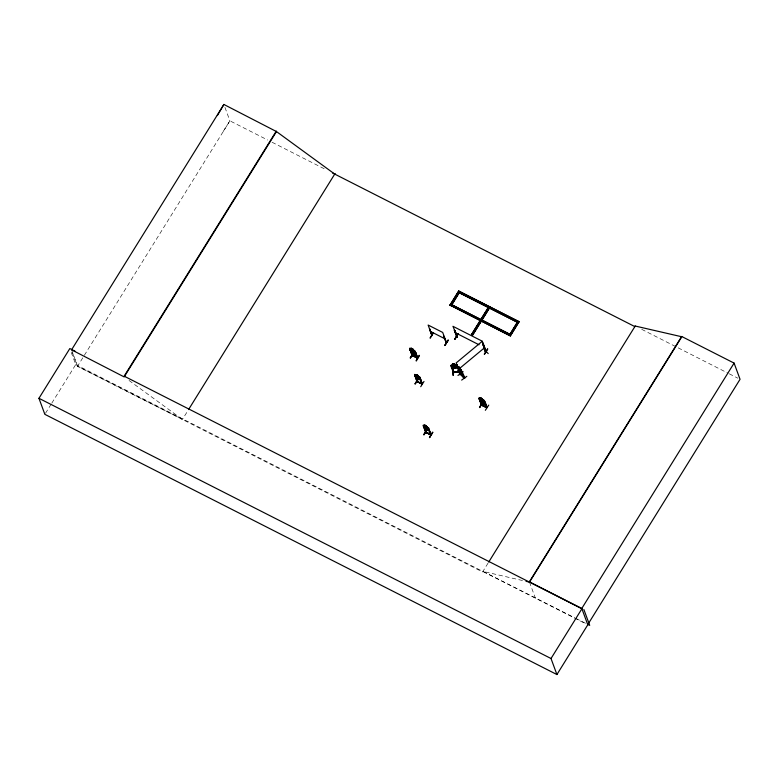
<?xml version="1.0" encoding="UTF-8"?>
<svg xmlns="http://www.w3.org/2000/svg" width="779" height="779" viewBox="0 0 779 779"><rect width="100%" height="100%" fill="white"/><g stroke="black" fill="none" stroke-linecap="round" stroke-linejoin="round"><path stroke-width="0.58" stroke-dasharray="3.9 2.92" d="M45.474 413.318L51.151 404.184M51.784 403.162L75.729 364.582L70.616 350.696M488.043 563.129L482.561 571.961L77.598 366.179L229.893 120.823L224.05 104.922M72.457 352.76L77.472 366.383L182.422 419.453L187.914 410.611M223.203 131.456L229.893 120.823L267.723 140.045M522.505 580.521L482.922 571.387L574.892 617.893M575.973 618.438L585.711 623.366M641.701 329.322L728.161 373.258M729.241 373.803L737.888 378.195M272.046 142.236L324.999 169.15M75.729 364.582L585.662 623.706M129.022 380.464L182.422 419.453M529.486 582.127L535.387 598.155M71.571 349.82L77.598 366.179"/><path stroke-width="1.17" d="M412.412 355.584L409.842 348.953L412.753 355.633L412.062 355.604L417.661 357.96L412.695 355.467M481.334 405.138L486.768 407.699L481.412 404.876M481.86 405.187L481.325 404.642M479.718 398.887L484.022 400.864C485.56 409.657 489.28 409.939 484.295 400.533L483.652 399.997M456.494 336.586L457.302 336.898L454.391 330.218L456.582 336.781M457.127 336.918L456.611 336.362M485.94 351.29C484.372 352.429 485.317 348.096 483.389 345.185L483.009 344.756L483.389 345.185M416.804 381.33L422.403 384.096L421.916 383.58M417.427 381.34L417.466 381.856L416.892 381.564L422.345 384.3L419.784 377.163L414.993 374.495L417.651 375.205M421.799 384.057L419.55 377.435L421.838 384.086M422.257 384.066L421.77 383.58M425.558 432.16L426.259 432.209L425.782 431.926M431.108 434.633L426.191 432.15M431.897 335.33L429.56 328.933L432.141 335.311M446.036 342.614L446.289 342.575M443.757 336.392L446.309 342.702M462.463 373.725L458.987 368.779L462.551 373.414M457.877 371.184L461.957 375.546L457.886 371.164M460.418 373.579L464.148 378.341L464.031 377.796M460.555 373.842C471.237 387.611 458.451 365.02 458.188 366.588L460.603 372.995L459.824 373.034M463.914 377.562L464.284 378.029M431.78 335.515L431.897 335.067M457.322 367.639L457.663 366.802M457.322 367.698L457.731 366.782M460.516 372.761L459.912 373.268M485.823 351.358L485.707 352.127L483.262 345.525L483.847 345.301L483.262 345.525M453.816 372.265L453.164 372.167M453.183 372.372L459.6 371.602M460.506 373.725L460.788 374.183M420.592 379.207L420.3 379.753L416.142 377.669L414.525 374.495M420.65 379.246L420.348 379.801L415.334 376.539M429.025 430.544C430.407 430.066 425.655 429.901 424.876 428.45L423.971 427.359M410.377 350.277L410.621 349.674L415.762 352.858M410.416 350.219L410.679 349.713M410.416 350.501L411.322 351.641L415.548 353.695L415.82 353.179M415.548 353.695L415.85 353.121M411.38 352.848L416.531 356.013L416.765 355.409M416.531 356.013L416.833 355.438L414.379 350.462M479.513 399.432L479.757 398.829L479.543 399.374M480.633 401.117L479.689 400.046L484.82 403.24L485.064 402.626M409.598 348.447L410.173 348.417L409.598 348.447L412.091 355.584M411.38 349.089L411.049 348.194L412.87 349.06L414.652 352.02L411.146 350.336L410.601 348.865L411.409 349.031L411.127 348.242M411.293 351.65L415.577 353.637M412.831 349.119L411.02 348.252M414.36 350.511L410.134 348.476M412.851 353.5L410.202 357.951L413.133 353.656M410.445 358.048L413.084 353.52L411.516 351.339L413.883 351.962L415.567 354.494L414.759 354.328L415.119 355.166L413.016 353.51C406.813 350.112 419.229 356.529 414.866 354.318M414.749 351.319L417.495 358.155L417.193 357.707M412.5 355.555L412.052 355.107M415.041 351.066L417.427 358.155M413.337 354.241L413.045 353.452M416.327 360.891L419.492 355.575M481.383 405.177L479.114 398.497L481.889 405.382L481.88 404.885M481.549 404.905L478.871 397.981L479.445 397.952M479.611 398.731L481.831 405.382M480.292 397.787L482.143 398.605L483.925 401.565L481.558 400.932L480.419 399.87L480.331 397.728L480.614 398.517M480.565 401.185L484.82 403.24M480.906 402.071L480.263 401.458L485.132 404.097M483.632 400.046L479.406 398.011M482.143 402.665L484.256 404.32L483.925 403.425M482.649 402.149L479.474 407.485L482.415 403.191M479.718 407.592L482.853 402.168M482.435 403.454L484.217 404.213M484.022 400.864L484.411 401.282L478.997 398.682M483.963 403.532L484.285 404.262M485.677 404.126L485.103 404.058M485.346 410.299L488.754 405.099M412.286 353.939L416.561 355.954M457.107 337.064L454.887 330.462M457.974 333.889L454.712 339.186L458.198 333.996M485.19 351.319L485.892 351.368M485.453 351.144L483.652 346.996M485.687 351.417L485.22 350.91M484.236 354.182L487.547 348.914M484.528 354.318L487.771 349.021M446.503 342.692L442.686 332.429L428.129 325.038L431.994 335.691L429.813 329.059M430.212 338.067L433.416 332.652L430.144 337.93M448.227 340.277L444.819 345.487L448.207 340.257M444.819 345.487L448.022 340.072M587.746 624.661L740.05 379.295L734.091 363.102L681.674 336.47L529.379 581.825L581.786 608.467L587.794 624.797L556.917 674.546L44.851 414.331L38.95 398.303L69.828 348.554L75.193 351.28M223.875 104.454L71.571 349.82L124.163 376.919L276.467 131.563L223.875 104.454L217.351 115.555M123.988 376.452L276.292 131.096M188.557 409.579L335.087 173.513M449.999 305.056L458.734 290.995L519.067 321.659L510.411 335.915L449.999 305.056L510.411 335.915M450.077 305.261L458.734 290.995M451.771 304.774L509.982 334.357L451.771 304.774L459.152 292.563L517.363 322.136L509.349 335.379L518.074 321.318M416.95 381.564L414.701 374.962L417.612 381.661M417.495 381.837L415.197 375.215M419.16 376.617L416.356 375.351L416.892 376.822L418.566 377.669L418.021 376.199M418.304 378.643L415.003 383.92L418.498 378.662M418.537 378.672L415.256 383.94M424 381.447L420.718 386.715M489.387 308.056L472.551 335.174L471.49 334.639L488.949 306.507M471.49 334.639L480.215 320.578M481.461 318.562L488.326 307.52M472.551 335.174L490.01 307.053M428.547 427.895L431.196 434.906L425.616 432.355L423.318 425.938L423.922 426.006L426.347 432.403M423.757 425.227L428.606 427.914M426.23 432.627L423.922 426.006M424.915 425.811L424.633 425.022L426.386 425.986L428.197 428.908L425.86 428.236L424.195 425.675L424.993 425.87L424.701 425.081L426.707 426.726M427.028 429.433L423.737 434.711L427.262 429.541M427.233 429.443L424.039 434.857M430.553 434.896L428.284 428.216L430.991 434.857M429.453 437.506L432.734 432.238L429.482 437.516M432.764 432.257L429.57 437.652M510.333 335.72L519.067 321.659M488.686 562.097L635.216 326.031L681.791 336.771L529.486 582.127L525.991 581.319M581.786 608.467L734.091 363.102M556.917 674.546L551.016 658.518L581.903 608.769L124.523 376.345M453.32 372.42L459.425 371.359M453.32 372.391L450.71 365.497L452.774 364.981L452.395 364.114L452.696 364.962M458.802 371.456L459.464 371.583M459.824 372.975L460.175 373.355M459.912 373.209L460.37 372.849M460.516 373.063L460.107 373.375L456.173 362.917L482.269 341.26L486.203 351.748M485.531 351.699L485.853 352.089L485.483 351.748M485.57 351.923L486.115 351.514M461.762 375.712L457.877 371.047M484.187 349.362L488.209 353.608M458.529 369.324L484.626 347.668M414.749 352.556L413.902 352.848L415.382 354.289L413.571 352.848L412.315 352.809L413.152 352.498M446.338 342.935L443.864 336.207M458.85 367.493L461.665 372.177L458.558 366.909M460.535 373.862L458.373 367.24L461.1 374.115M458.704 367.659L458.188 367.367M458.928 368.818L462.522 373.677L459.659 370.113M460.058 368.496L464.118 378.341M459.454 368.253L461.343 370.483L458.471 366.967M461.46 371.505L463.797 378.01M461.83 371.252L461.129 370.229M457.964 375.459L463.154 371.749M461.665 380.094L466.825 376.335M450.71 365.497L456.961 364.747L454.712 364.747M486.057 351.563L482.065 341.105L452.959 326.313L457.244 336.869M452.765 364.913L451.82 365.302L452.365 366.773L455.579 367.045L456.387 366.296L455.851 364.825L454.77 364.708M430.991 435.072L425.714 432.403M482.289 401.652L481.451 401.964L482.707 402.003L484.45 403.366M452.92 369.548L453.164 375.497L452.959 369.421M481.325 400.309L480.789 398.838L482.474 399.656L483.019 401.127L480.653 400.494L482.201 402.665M414.964 354.523L415.635 354.338M453.845 372.596C454.371 371.417 450.194 364.854 451.547 366.111M456.601 365.273C456.903 363.851 459.016 373.599 458.87 371.447M455.871 367.834L454.478 363.861L452.404 364.173L454.42 363.959M454.809 364.942L452.862 365.176L453.407 366.656L455.345 366.422M457.38 367.639L452.492 368.311L457.38 367.717M460.603 373.365L460.798 373.959M463.963 377.747L461.334 370.492M459.941 374.631L459.522 370.979M416.005 354.844L416.57 354.912L415.967 354.903M453.359 372.615L459.61 371.807L456.952 364.66M423.795 425.266L423.192 425.237L425.87 432.16M483.895 403.483L484.704 403.649L483.019 401.117M416.259 375.089L415.46 374.894L417.125 377.455L419.462 378.127L417.641 375.147M486.7 407.699L484.256 400.591M430.641 434.575L428.284 428.216M461.139 371.145L459.571 369.489L461.733 371.914L459.425 368.944M414.642 351.504L415.139 351.748M417.495 358.155L412.003 355.341M480.361 397.845L482.055 398.663M481.295 404.944L486.875 407.485M454.284 330.393L454.78 330.647M457.955 333.889L455.024 339.332M457.137 337.054L456.679 336.869M587.872 624.456L589.722 625.391L583.87 609.499M635.148 325.992L634.856 326.605L332.565 172.996M458.802 291.2L519.135 321.854M459.23 292.758L517.441 322.34M471.412 334.434L472.473 334.98M455.316 332.73L479.036 344.785M430.485 331.445L445.043 338.846M419.55 377.435L420.047 377.679L419.443 377.611M414.584 375.147L415.08 375.4M421.79 383.648L417.086 381.369L414.496 374.397M423.318 425.938L423.815 426.181M428.168 428.401L428.664 428.645M426.162 432.462L431.011 434.585M38.95 398.303L551.016 658.518M416.103 360.774L419.141 355.292M451.489 367.61L452.531 368.282M422.403 384.066L419.813 377.104M276.467 131.563L334.727 174.087M415.353 352.78L416.054 353.325L415.324 352.838M412.14 352.624L413.279 353.695M483.983 400.873L484.898 402.013M411.468 352.819L412.354 353.87M459.873 368.496L458.987 367.152L460.146 368.769M459.999 369.723L461.129 371.155L460.593 369.674M460.486 369.421L461.187 370.444M460.029 369.616C456.708 364.436 462.483 371.476 459.026 367.123L460.545 371.135M459.863 291.736L451.138 305.796M483.915 401.049L486.281 407.485M483.253 401.75L483.798 403.22L482.104 402.402L481.558 400.932M483.827 403.989L482.746 403.473M481.841 398.585L480.75 398.059M458.042 366.442L460.915 374.241M454.118 364.066L452.872 364.221M451.538 365.906L453.972 372.518M412.782 349.119L413.074 349.907M412.558 349.05L411.478 348.525M409.637 348.388L412.266 355.37M417.388 375.127L416.317 374.582M426.123 425.909L425.042 425.363M459.873 371.057L459.853 374.66L459.552 370.989M415.635 375.089L417.106 376.569L416.268 376.9L417.525 376.919L419.365 378.477L417.846 376.939L418.635 376.608L417.427 376.578L415.723 375.118M424.37 425.87L425.84 427.35L425.003 427.681L426.259 427.7L428.09 429.258L426.58 427.72L427.369 427.389L426.162 427.369L424.37 425.87M410.786 349.05L412.276 350.511L411.419 350.871L412.695 350.852L414.555 352.381L413.016 350.862L413.853 350.55L412.597 350.521L410.786 349.05M480.068 398.585L481.549 400.046L480.692 400.406L481.977 400.396L483.827 401.915L482.298 400.406L483.126 400.094L481.87 400.055L480.068 398.585M410.63 350.667L411.166 350.803L410.63 350.667M413.201 350.112L411.507 349.294L412.052 350.774L413.746 351.582L413.201 350.112M414.116 352.595L412.422 351.777L412.967 353.247L414.662 354.065L414.116 352.595M414.603 354.572L413.513 354.056L414.603 354.572M426.756 426.98L425.081 426.132L425.626 427.603L427.301 428.45L426.756 426.98"/></g></svg>
